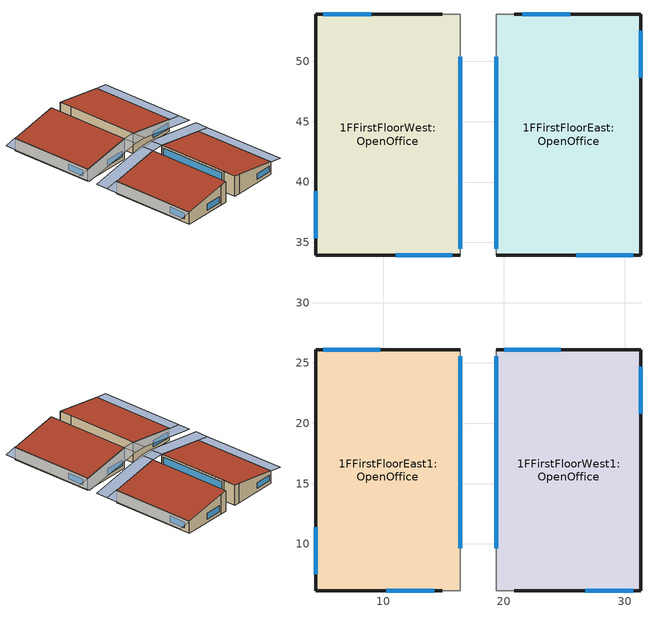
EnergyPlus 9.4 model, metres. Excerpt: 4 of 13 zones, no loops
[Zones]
1FFirstFloorEast:OpenOffice
 floor to 0FGroundFloorEast:OpenOffice (Project internal floor): 19.37,53.92 31.36,53.92 31.36,33.94 19.37,33.94 z3
 wall outside (Project wall): 31.36,33.94 31.36,53.92 z3:6; 31.36,53.92,3 20.87,53.92,3 20.87,53.92,7.75 31.36,53.92,6; 19.37,33.94,3 31.36,33.94,3 31.36,33.94,6 19.37,33.94,8
 wall to AtriumReception:Reception (Project partition): 19.37,53.92 19.37,50.93 z3:8; 20.87,53.92,3 19.37,53.92,3 19.37,53.92,8 20.87,53.92,7.75
 wall to CoreCirculation:Circulation (Project partition): 19.37,50.93 19.37,33.94 z3:8
 window x2 (Project external glazing - 1001): 25.49,53.92 21.5,53.92 / 26,33.94 30.72,33.94 z3.84:5.26
 window x3 (Project external glazing - 1001): 31.36,48.63 31.36,52.55 z3.84:5.26
 window inside (Project internal glazing - 1002): 19.37,50.4 19.37,34.48 z3.54:7.46
 roof outside (Project pitched roof): 31.36,33.94,6 31.36,53.92,6 19.37,53.92,8 19.37,33.94,8
1FFirstFloorWest:OpenOffice
 floor to 0FGroundFloorWest:OpenOffice (Project internal floor): 4.38,53.92 16.37,53.92 16.37,33.94 4.38,33.94 z3
 wall outside (Project wall): 4.38,53.92 4.38,33.94 z3:6; 14.87,53.92,3 4.38,53.92,3 4.38,53.92,6 14.87,53.92,7.75; 4.38,33.94,3 16.37,33.94,3 16.37,33.94,8 4.38,33.94,6
 wall to AtriumReception:Reception (Project partition): 16.37,50.93 16.37,53.92 z3:8; 16.37,53.92,3 14.87,53.92,3 14.87,53.92,7.75 16.37,53.92,8
 wall to CoreCirculation:Circulation (Project partition): 16.37,33.94 16.37,50.93 z3:8
 window x2 (Project external glazing - 1001): 9,53.92 5.01,53.92 / 11.01,33.94 15.73,33.94 z3.84:5.26
 window inside (Project internal glazing - 1002): 16.37,34.48 16.37,50.4 z3.54:7.46
 window x3 (Project external glazing - 1001): 4.38,39.23 4.38,35.32 z3.84:5.26
 roof outside (Project pitched roof): 4.38,53.92,6 4.38,33.94,6 16.37,33.94,8 16.37,53.92,8
1FFirstFloorEast1:OpenOffice
 floor to 0FGroundFloorEast1:OpenOffice (Project internal floor): 4.38,26.08 16.37,26.08 16.37,6.1 4.38,6.1 z3
 wall outside (Project wall): 4.38,26.08 4.38,6.1 z3:6; 4.38,6.1,3 14.87,6.1,3 14.87,6.1,7.75 4.38,6.1,6; 16.37,26.08,3 4.38,26.08,3 4.38,26.08,6 16.37,26.08,8
 wall to AtriumReception1:Reception (Project partition): 16.37,6.1 16.37,9.09 z3:8; 14.87,6.1,3 16.37,6.1,3 16.37,6.1,8 14.87,6.1,7.75
 wall to CoreCirculation1:Circulation (Project partition): 16.37,9.09 16.37,26.08 z3:8
 window x2 (Project external glazing - 1001): 10.25,6.1 14.24,6.1 / 9.74,26.08 5.02,26.08 z3.84:5.26
 window x3 (Project external glazing - 1001): 4.38,11.39 4.38,7.48 z3.84:5.26
 window inside (Project internal glazing - 1002): 16.37,9.62 16.37,25.54 z3.54:7.46
 roof outside (Project pitched roof): 4.38,26.08,6 4.38,6.1,6 16.37,6.1,8 16.37,26.08,8
1FFirstFloorWest1:OpenOffice
 floor to 0FGroundFloorWest1:OpenOffice (Project internal floor): 19.37,26.08 31.36,26.08 31.36,6.1 19.37,6.1 z3
 wall outside (Project wall): 31.36,6.1 31.36,26.08 z3:6; 20.87,6.1,3 31.36,6.1,3 31.36,6.1,6 20.87,6.1,7.75; 31.36,26.08,3 19.37,26.08,3 19.37,26.08,8 31.36,26.08,6
 wall to AtriumReception1:Reception (Project partition): 19.37,9.09 19.37,6.1 z3:8; 19.37,6.1,3 20.87,6.1,3 20.87,6.1,7.75 19.37,6.1,8
 wall to CoreCirculation1:Circulation (Project partition): 19.37,26.08 19.37,9.09 z3:8
 window x2 (Project external glazing - 1001): 26.74,6.1 30.73,6.1 / 24.73,26.08 20.01,26.08 z3.84:5.26
 window inside (Project internal glazing - 1002): 19.37,25.54 19.37,9.62 z3.54:7.46
 window x3 (Project external glazing - 1001): 31.36,20.79 31.36,24.71 z3.84:5.26
 roof outside (Project pitched roof): 31.36,6.1,6 31.36,26.08,6 19.37,26.08,8 19.37,6.1,8
shading: 34.33,33.93,5.51 34.33,53.93,5.51 31.37,53.93,6 31.37,33.93,6; 19.37,33.93,8 19.37,30.93,8 34.33,30.93,5.51 34.33,33.93,5.51; 19.37,33.93 16.37,33.93 16.37,30.93 19.37,30.93 z8; 1.41,53.93,5.51 1.41,33.93,5.51 4.37,33.93,6 4.37,53.93,6; 1.41,33.93,5.51 1.41,30.93,5.51 16.37,30.93,8 16.37,33.93,8; 1.41,26.09,5.51 1.41,6.09,5.51 4.37,6.09,6 4.37,26.09,6; 16.37,26.09,8 16.37,29.09,8 1.41,29.09,5.51 1.41,26.09,5.51; 19.37,29.09 16.37,29.09 16.37,26.09 19.37,26.09 z8; 34.33,6.09,5.51 34.33,26.09,5.51 31.37,26.09,6 31.37,6.09,6; 34.33,26.09,5.51 34.33,29.09,5.51 19.37,29.09,8 19.37,26.09,8
[Site:Location]
Site (01-01:31-12)  (01-01:31-12): Latitude=1.37; Longitude=103.98; Time Zone=7; Elevation {m}=16
[Site:GroundTemperature:BuildingSurface]
14, 14, 14, 14, 14, 14, 14, 14, 14, 14, 14, 14
[Site:GroundTemperature:Deep]
14, 14, 14, 14, 14, 14, 14, 14, 14, 14, 14, 14
[Site:GroundTemperature:Shallow]
14, 14, 14, 14, 14, 14, 14, 14, 14, 14, 14, 14
[Site:GroundTemperature:FCfactorMethod]
January FCfactorMethod ground temperature {C}=27.55; Februry FCfactorMethod ground temperature {C}=28.03; March FCfactorMethod ground temperature {C}=28.32; April FCfactorMethod ground temperature {C}=28.42; May FCfactorMethod ground temperature {C}=28.26; June FCfactorMethod ground temperature {C}=27.88; July FCfactorMethod ground temperature {C}=27.4; August FCfactorMethod ground temperature {C}=26.92; September FCfactorMethod ground temperature {C}=26.59; October FCfactorMethod ground temperature {C}=26.51; November FCfactorMethod ground temperature {C}=26.68; December FCfactorMethod ground temperature {C}=27.05
[Site:GroundReflectance]
0.2, 0.2, 0.2, 0.2, 0.2, 0.2, 0.2, 0.2, 0.2, 0.2, 0.2, 0.2
[Site:GroundReflectance:SnowModifier]
1, 1
[SizingPeriod:DesignDay] Day of Month=15; Humidity Condition Type=WetBulb; Barometric Pressure {N/M**2}=101132.9; Wind Direction {Degrees N=0, S=180}=0; Rain Indicator=No; Snow on ground indicator=No; Daylight Savings Time Indicator=No
Name | Month | Day Type -- used for schedules | Maximum Dry-Bulb Temperature {C} | Daily Dry-Bulb Temperature Range {C} | Wetbulb at Maximum Dry-Bulb{C} | Wind Speed {m/s} | Solar Model Indicator | Clearness {0.0 to 1.2} | Max Dry-Bulb {C} | Daily Temp Range {C} | Wet-Bulb at Max {C} | Wind Speed {M/Sec} | Clearness {0.0 to 1.2} - gives no sun (but does include long wave radiant heat exchange with sky)
Summer Design Day in Site (01-01:31-12) Jul | 7 | SummerDesignDay | 33.2 | 5.8 | 26.4 | 0 | ASHRAEClearSky | 0.98
Winter Design Day in Site (01-01:31-12) | 1 | WinterDesignDay |  |  |  |  |  |  | 23.1 | 0 | 23.1 | 8.2 | 0
[Building]
Building: North Axis=0; Terrain=Suburbs; Loads Convergence Tolerance=.04; Temperature Convergence Tolerance=.4; Solar Distribution=FullExterior; Maximum number of warmup days=25; Minimum number of warmup days=6
[Site:WaterMainsTemperature]
Calculation Method=Correlation; Annual Average Outdoor Air Temperature=10; Maximum Difference In Monthly Average Outdoor Air Temperatures=20
[Material:NoMass]
3_RVAL_2: Roughness=Rough; Resistance {m2-K/w}=.15; Thermal Emittance=0.9; Solar Absorptance=0.7; Visible Absorptance=0.7
[Construction]
Project partition: Gypsum Plasterboard_.025, 3_RVAL_2, Gypsum Plasterboard_.025
Project wall: Brickwork Outer_.1, XPS Extruded Polystyrene  - CO2 Blowing_.0795, Concrete Block (Medium)_.1, Gypsum Plastering_.013
Project pitched roof: Clay Tile (roofing)_.025, MW Stone Wool (rolls)_.2423, Roofing Felt_.005
Project external glazing - 1001: 38, 1002, 2
Project internal glazing - 1002: 2, 1001, 2, 1001, 2
[WindowMaterial:Gas] Gas type (Air - Argon - Krypton - Xenon - SF6 - Custom)=Air
Name | Thickness {m}
1001 | .006
1002 | .013
[WindowMaterial:Glazing] Optical data type {SpectralAverage or Spectral}=SpectralAverage; Thickness {m}=.003; IR transmittance at normal incidence=0; IR emissivity: front side=.84; Conductivity {W/m-K}=.9; Dirt Correction Factor for Solar and Visible Transmittance=1
Name | Solar transmittance at normal incidence | Solar reflectance at normal incidence: front side | Solar reflectance at normal incidence: back side | Visible transmittance at normal incidence | Visible reflectance at normal incidence: front side | Visible reflectance at normal incidence: back side | IR emissivity: back side
2 | .837 | .075 | .075 | .898 | .081 | .081 | .84
38 | .74 | .09 | .1 | .82 | .11 | .12 | .2
[Material] Roughness=Rough; Thermal Emittance=0.9
Name | Thickness {m} | Conductivity {w/m-K} | Density {kg/m3} | Specific Heat {J/kg-K} | Solar Absorptance | Visible Absorptance
Cast Concrete (Dense)_.05 | .05 | 1.4 | 2100 | 840 | 0.6 | 0.6
Cast Concrete (Dense)_.01 | .01 | 1.4 | 2100 | 840 | 0.6 | 0.6
Gypsum Plasterboard_.025 | .025 | 0.25 | 900 | 1000 | 0.5 | 0.5
Brickwork Outer_.1 | .1 | 0.84 | 1700 | 800 | 0.7 | 0.7
XPS Extruded Polystyrene  - CO2 Blowing_.0795 | .0795 | 0.034 | 35 | 1400 | 0.6 | 0.6
Concrete Block (Medium)_.1 | .1 | 0.51 | 1400 | 1000 | 0.6 | 0.6
Gypsum Plastering_.013 | .013 | 0.4 | 1000 | 1000 | 0.5 | 0.5
Clay Tile (roofing)_.025 | .025 | 1 | 2000 | 800 | 0.7 | 0.7
MW Stone Wool (rolls)_.2423 | .2423 | 0.04 | 30 | 840 | 0.6 | 0.6
Roofing Felt_.005 | .005 | 0.19 | 960 | 837 | 0.8 | 0.8
[Construction:InternalSource]
Project internal floor: 1, 1, 1, .5, Cast Concrete (Dense)_.05, Cast Concrete (Dense)_.01
[Zone] Relative North (to building)=0; Zone Type=1; Zone multiplier=1; Zone volume=958.5132; Floor Area=239.5784; Zone inside convection algorithm=TARP; Part Of Total Floor Area=Yes
1FFirstFloorEast:OpenOffice; 1FFirstFloorWest:OpenOffice; 1FFirstFloorEast1:OpenOffice; 1FFirstFloorWest1:OpenOffice
[PEOPLE] Number of People SCHEDULE=Office_OpenOff_Occ; Number of People Calculation Method=People/Area; People per Zone Floor Area=.111; radiant fraction=.3; User Specified Sensible Fraction=AutoCalculate; CO2 generation rate per unit of activity level (units m3/s-W=3.82e-08; Enable ASHRAE 55 comfort warnings=No; MRT Calculation Type=ZoneAveraged; Work Efficiency SCHEDULE Name (0.0-1.0,real)=Work efficiency; Clothing Insulation Calculation Method=ClothingInsulationSchedule; Air Velocity SCHEDULE Name (units m/s, real)=Default Air Velocity for Comfort Calculations
Name | Zone | Activity level SCHEDULE Name (units W/person, real) | Clothing Insulation SCHEDULE Name (real)
People 1FFirstFloorEast:OpenOffice | 1FFirstFloorEast:OpenOffice | Activity Schedule 24356 | Clothing Schedule 24356
People 1FFirstFloorWest:OpenOffice | 1FFirstFloorWest:OpenOffice | Activity Schedule 24372 | Clothing Schedule 24372
People 1FFirstFloorEast1:OpenOffice | 1FFirstFloorEast1:OpenOffice | Activity Schedule 27363 | Clothing Schedule 27363
People 1FFirstFloorWest1:OpenOffice | 1FFirstFloorWest1:OpenOffice | Activity Schedule 27379 | Clothing Schedule 27379
[Lights] Lighting SCHEDULE=Office_OpenOff_Light; Design Level calculation method=Watts/Area; Watts per Zone Area {W/m2}=20; Return Air Fraction=0; Radiant fraction=.42; Fraction Visible=.18; Fraction Replaceable=1
Name | Zone | LightsEndUseKey
1FFirstFloorEast:OpenOffice General lighting | 1FFirstFloorEast:OpenOffice | ELECTRIC EQUIPMENT#1FFirstFloorEast:OpenOffice#GeneralLights
1FFirstFloorWest:OpenOffice General lighting | 1FFirstFloorWest:OpenOffice | ELECTRIC EQUIPMENT#1FFirstFloorWest:OpenOffice#GeneralLights
1FFirstFloorEast1:OpenOffice General lighting | 1FFirstFloorEast1:OpenOffice | ELECTRIC EQUIPMENT#1FFirstFloorEast1:OpenOffice#GeneralLights
1FFirstFloorWest1:OpenOffice General lighting | 1FFirstFloorWest1:OpenOffice | ELECTRIC EQUIPMENT#1FFirstFloorWest1:OpenOffice#GeneralLights
[OtherEquipment] Fuel Type=Electricity; Equipment SCHEDULE=Office_OpenOff_Equip; Design Level calculation method=Watts/Area; Watts per Zone Area {watts/m2}=11.77; Latent fraction=0; Radiant fraction=.2; Fraction Lost=0; Carbon Dioxide Generation Rate=0; End-use category=General
Name | Zone
1FFirstFloorEast:OpenOffice Equipment gain | 1FFirstFloorEast:OpenOffice
1FFirstFloorWest:OpenOffice Equipment gain | 1FFirstFloorWest:OpenOffice
1FFirstFloorEast1:OpenOffice Equipment gain | 1FFirstFloorEast1:OpenOffice
1FFirstFloorWest1:OpenOffice Equipment gain | 1FFirstFloorWest1:OpenOffice
[ZoneInfiltration:DesignFlowRate] Infiltration SCHEDULE=On 24/7; Design Volume Flow Rate calculation method=Flow/zone; Design Volume Flow Rate (m3/s)=.186378; Constant Term Coefficient=1; Temperature Term Coefficient=0; Velocity Term Coefficient=0; Velocity Squared Term Coefficient=0
Name | Zone
1FFirstFloorEast:OpenOffice Infiltration | 1FFirstFloorEast:OpenOffice
1FFirstFloorWest:OpenOffice Infiltration | 1FFirstFloorWest:OpenOffice
1FFirstFloorEast1:OpenOffice Infiltration | 1FFirstFloorEast1:OpenOffice
1FFirstFloorWest1:OpenOffice Infiltration | 1FFirstFloorWest1:OpenOffice
[Schedule:Compact]
Work efficiency: Any Number, Through: 12/31, For: AllDays, Until: 24:00, 0
On 24/7: Any Number, Through: 12/31, For: AllDays, Until: 24:00, 1
Office_OpenOff_Occ: Fraction, Through: 31 Dec, For: Weekdays SummerDesignDay, Until: 07:00, 0, Until: 08:00, 0.25, Until: 09:00, 0.5, Until: 12:00, 1, Until: 14:00, 0.75, Until: 17:00, 1, Until: 18:00, 0.5, Until: 19:00, 0.25, Until: 24:00, 0, For: Weekends, Until: 24:00, 0, For: Holidays, Until: 24:00, 0, For: WinterDesignDay AllOtherDays, Until: 24:00, 0
Office_OpenOff_Equip: Fraction, Through: 31 Dec, For: Weekdays SummerDesignDay, Until: 07:00, 0.05394, Until: 20:00, 1, Until: 24:00, 0.05394, For: Weekends, Until: 24:00, 0.05394, For: Holidays, Until: 24:00, 0.05394, For: WinterDesignDay AllOtherDays, Until: 24:00, 0
Office_OpenOff_Light: Fraction, Through: 31 Dec, For: Weekdays SummerDesignDay, Until: 07:00, 0, Until: 19:00, 1, Until: 24:00, 0, For: Weekends, Until: 24:00, 0, For: Holidays, Until: 24:00, 0, For: WinterDesignDay AllOtherDays, Until: 24:00, 0
Default Air Velocity for Comfort Calculations: Any Number, Through: 12/31, For: AllDays, Until: 24:00, 0.137
Activity Schedule 24356; Activity Schedule 24372; Activity Schedule 27363; Activity Schedule 27379: Any Number, Through: 12/31, For: AllDays, Until: 24:00, 110.7
Clothing Schedule 24356; Clothing Schedule 24372; Clothing Schedule 27363; Clothing Schedule 27379: Any Number, Through: 4/1, For: AllDays, Until: 24:00, 1, Through: 9/30, For: AllDays, Until: 24:00, .5, Through: 12/31, For: AllDays, Until: 24:00, 1
